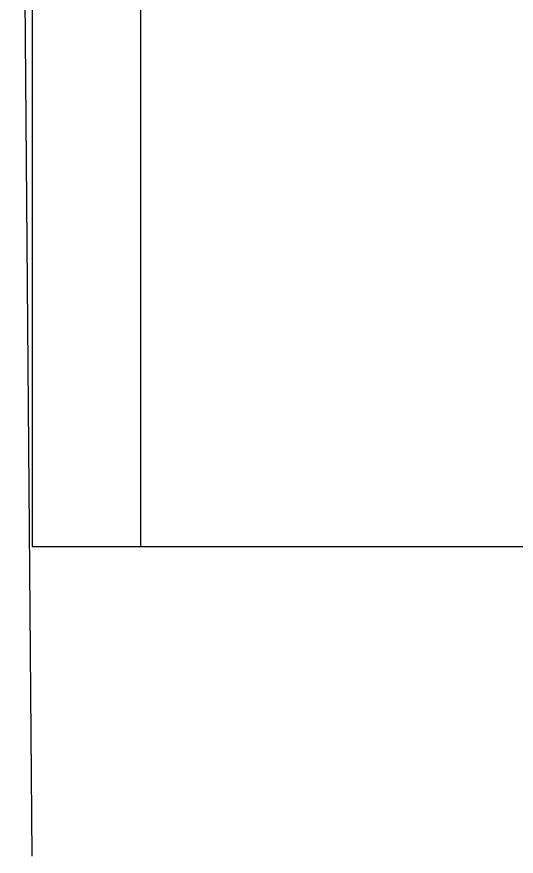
# Model space of a CAD drawing. Header units: millimetres. Extents: x 71 to 249, y 13 to 134.
# Drawn here: x 70.5 to 102.8, y 12.6 to 66.8 of the extents above; entities that cross this region are included whole.
import ezdxf

# ---------------------------------------------------------------- set-up
doc = ezdxf.new("R2010")
doc.units = ezdxf.units.MM

msp = doc.modelspace()

# ---------------------------------------------------------------- linework, layer by layer
at = {"extrusion": (0, 1, 0)}
msp.add_line((71.529, 12.585, 8.5), (70.529, 133.585, 7.5), dxfattribs=at)
at = {"extrusion": (1, 0, 0)}
msp.add_line((71.529, 112.585, 8.5), (71.529, 32.585, 8.746), dxfattribs=at)
for p, q in [((78.529, 32.585, 8.746), (78.529, 112.574, 8.746)), ((78.529, 32.585, 8.746), (78.529, 34.585, 8.746)), ((71.529, 32.585, 8.746), (111.529, 32.585, 8.746)), ((71.529, 32.585, 8.746), (78.529, 32.585, 8.746))]:
    msp.add_line(p, q)

doc.saveas('drawing.dxf')
